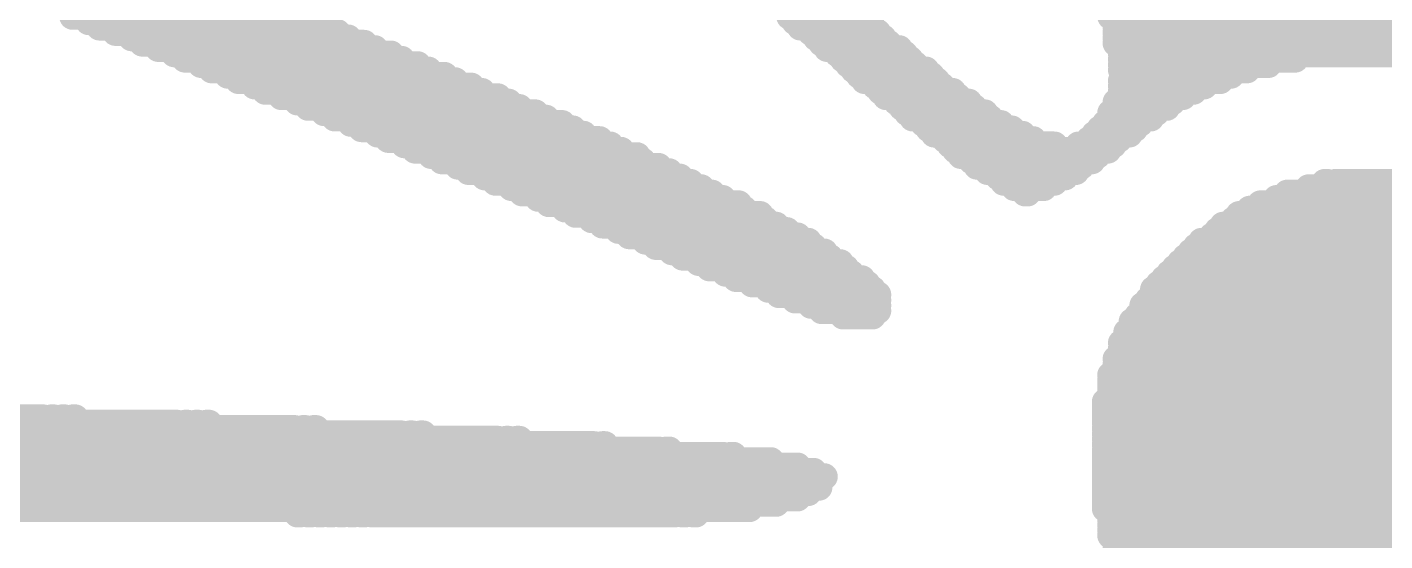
# Model space of a CAD drawing. Extents: x 0 to 127, y 0 to 167.
# Drawn here: x 46.934 to 49.512, y 101.793 to 102.768 of the extents above; entities that cross this region are included whole.
import ezdxf

# ---------------------------------------------------------------- set-up
doc = ezdxf.new("R2010")
doc.units = 0
doc.layers.add('2D_LINE_126', color=222, linetype='CONTINUOUS')

# ---------------------------------------------------------------- blocks, each defined once
blk = doc.blocks.new('SMOOTH_0$0508')
at = {"const_width": 0.0254}
blk.add_lwpolyline([(-0.0127, 0, 1), (0.0127, 0, 1)], format="xyb", close=True, dxfattribs=at)
blk = doc.blocks.new('DRAWING_3017')
at = {"layer": '2D_LINE_126', "const_width": 0.0508}
for points in [[(1.04648, 10.07872), (1.46812, 10.07872)], [(1.07696, 10.06856), (1.4986, 10.06856)], [(1.09728, 10.0584), (1.51892, 10.0584)], [(2.40792, 10.07872), (2.54508, 10.07872)], [(2.41808, 10.06856), (2.55524, 10.06856)], [(2.42824, 10.0584), (2.5654, 10.0584)], [(3.01752, 10.07872), (3.7846, 10.07872)], [(3.02768, 10.06856), (3.7846, 10.06856)], [(3.02768, 10.0584), (3.79476, 10.0584)], [(1.12776, 10.04824), (1.5494, 10.04824)], [(1.15824, 10.03808), (1.56972, 10.03808)], [(2.44856, 10.04824), (2.57556, 10.04824)], [(2.45872, 10.03808), (2.58572, 10.03808)], [(3.02768, 10.04824), (3.81508, 10.04824)], [(3.02768, 10.03808), (3.84556, 10.03808)], [(1.17856, 10.02792), (1.6002, 10.02792)], [(1.20904, 10.01776), (1.62052, 10.01776)], [(1.23952, 10.0076), (1.651, 10.0076)], [(2.46888, 10.02792), (2.59588, 10.02792)], [(2.47904, 10.01776), (2.6162, 10.01776)], [(2.49936, 10.0076), (2.62636, 10.0076)], [(3.02768, 10.02792), (3.99796, 10.02792)], [(3.03784, 10.01776), (3.9878, 10.01776)], [(3.03784, 10.0076), (3.99796, 10.0076)], [(1.25984, 9.99744), (1.67132, 9.99744)], [(1.29032, 9.98728), (1.7018, 9.98728)], [(2.50952, 9.99744), (2.63652, 9.99744)], [(2.51968, 9.98728), (2.64668, 9.98728)], [(3.03784, 9.99744), (3.36804, 9.99744)], [(3.03784, 9.98728), (3.31724, 9.98728)], [(1.31064, 9.97712), (1.72212, 9.97712)], [(1.34112, 9.96696), (1.7526, 9.96696)], [(1.36144, 9.9568), (1.77292, 9.9568)], [(2.52984, 9.97712), (2.667, 9.97712)], [(2.54, 9.96696), (2.67716, 9.96696)], [(2.55016, 9.9568), (2.68732, 9.9568)], [(3.03784, 9.97712), (3.2766, 9.97712)], [(3.03784, 9.9568), (3.2258, 9.9568)], [(3.048, 9.96696), (3.24612, 9.96696)], [(1.39192, 9.94664), (1.8034, 9.94664)], [(1.41224, 9.93648), (1.82372, 9.93648)], [(1.44272, 9.92632), (1.8542, 9.92632)], [(2.57048, 9.94664), (2.69748, 9.94664)], [(2.58064, 9.93648), (2.7178, 9.93648)], [(2.5908, 9.92632), (2.72796, 9.92632)], [(3.03784, 9.94664), (3.19532, 9.94664)], [(3.03784, 9.93648), (3.175, 9.93648)], [(3.03784, 9.92632), (3.15468, 9.92632)], [(1.4732, 9.91616), (1.87452, 9.91616)], [(1.49352, 9.906), (1.89484, 9.906)], [(2.61112, 9.91616), (2.74828, 9.91616)], [(2.62128, 9.906), (2.75844, 9.906)], [(3.02768, 9.91616), (3.13436, 9.91616)], [(3.02768, 9.906), (3.1242, 9.906)], [(1.524, 9.89584), (1.92532, 9.89584)], [(1.54432, 9.88568), (1.94564, 9.88568)], [(1.5748, 9.87552), (1.97612, 9.87552)], [(2.63144, 9.89584), (2.77876, 9.89584)], [(2.6416, 9.88568), (2.78892, 9.88568)], [(2.66192, 9.87552), (2.80924, 9.87552)], [(3.00736, 9.87552), (3.0734, 9.87552)], [(3.01752, 9.89584), (3.10388, 9.89584)], [(3.01752, 9.88568), (3.09372, 9.88568)], [(1.59512, 9.86536), (1.99644, 9.86536)], [(1.6256, 9.8552), (2.01676, 9.8552)], [(2.67208, 9.86536), (2.82956, 9.86536)], [(2.68224, 9.8552), (2.84988, 9.8552)], [(2.98704, 9.8552), (3.05308, 9.8552)], [(2.9972, 9.86536), (3.06324, 9.86536)], [(1.64592, 9.84504), (2.04724, 9.84504)], [(1.6764, 9.83488), (2.06756, 9.83488)], [(1.69672, 9.82472), (2.08788, 9.82472)], [(2.70256, 9.84504), (2.8702, 9.84504)], [(2.71272, 9.83488), (2.91084, 9.83488)], [(2.72288, 9.82472), (3.01244, 9.82472)], [(2.95656, 9.83488), (3.0226, 9.83488)], [(2.97688, 9.84504), (3.03276, 9.84504)], [(1.7272, 9.81456), (2.11836, 9.81456)], [(1.74752, 9.8044), (2.12852, 9.8044)], [(2.73304, 9.81456), (2.99212, 9.81456)], [(2.75336, 9.8044), (2.98196, 9.8044)], [(1.778, 9.79424), (2.159, 9.79424)], [(1.79832, 9.78408), (2.17932, 9.78408)], [(1.8288, 9.77392), (2.19964, 9.77392)], [(2.76352, 9.79424), (2.96164, 9.79424)], [(2.78384, 9.78408), (2.95148, 9.78408)], [(2.80416, 9.77392), (2.93116, 9.77392)], [(1.84912, 9.76376), (2.21996, 9.76376)], [(1.8796, 9.7536), (2.24028, 9.7536)], [(2.81432, 9.76376), (2.91084, 9.76376)], [(2.83464, 9.7536), (2.89052, 9.7536)], [(3.39344, 9.7536), (3.70332, 9.7536)], [(3.42392, 9.76376), (3.429, 9.76376)], [(3.44424, 9.76376), (3.64236, 9.76376)], [(1.89992, 9.74344), (2.2606, 9.74344)], [(1.9304, 9.73328), (2.28092, 9.73328)], [(1.95072, 9.72312), (2.3114, 9.72312)], [(2.85496, 9.74344), (2.86004, 9.74344)], [(3.302, 9.72312), (3.79476, 9.72312)], [(3.33248, 9.73328), (3.76428, 9.73328)], [(3.3528, 9.74344), (3.7338, 9.74344)], [(1.9812, 9.71296), (2.32156, 9.71296)], [(2.00152, 9.7028), (2.35204, 9.7028)], [(3.26136, 9.7028), (3.8354, 9.7028)], [(3.28168, 9.71296), (3.81508, 9.71296)], [(2.032, 9.69264), (2.3622, 9.69264)], [(2.05232, 9.68248), (2.38252, 9.68248)], [(2.0828, 9.67232), (2.40284, 9.67232)], [(3.22072, 9.67232), (3.87604, 9.67232)], [(3.23088, 9.68248), (3.86588, 9.68248)], [(3.2512, 9.69264), (3.84556, 9.69264)], [(2.10312, 9.66216), (2.42316, 9.66216)], [(2.1336, 9.652), (2.44348, 9.652)], [(3.19024, 9.652), (3.89636, 9.652)], [(3.21056, 9.66216), (3.8862, 9.66216)], [(2.15392, 9.64184), (2.45364, 9.64184)], [(2.1844, 9.63168), (2.47396, 9.63168)], [(2.20472, 9.62152), (2.48412, 9.62152)], [(3.15976, 9.62152), (3.92684, 9.62152)], [(3.16992, 9.63168), (3.91668, 9.63168)], [(3.18008, 9.64184), (3.90652, 9.64184)], [(2.2352, 9.61136), (2.50444, 9.61136)], [(2.25552, 9.6012), (2.5146, 9.6012)], [(2.286, 9.59104), (2.52476, 9.59104)], [(3.12928, 9.59104), (3.94716, 9.59104)], [(3.13944, 9.6012), (3.94716, 9.6012)], [(3.1496, 9.61136), (3.937, 9.61136)], [(2.30632, 9.58088), (2.54508, 9.58088)], [(2.3368, 9.57072), (2.55524, 9.57072)], [(3.10896, 9.57072), (3.96748, 9.57072)], [(3.11912, 9.58088), (3.95732, 9.58088)], [(2.36728, 9.56056), (2.5654, 9.56056)], [(2.3876, 9.5504), (2.57556, 9.5504)], [(2.41808, 9.54024), (2.57556, 9.54024)], [(3.08864, 9.54024), (3.9878, 9.54024)], [(3.0988, 9.56056), (3.96748, 9.56056)], [(3.0988, 9.5504), (3.97764, 9.5504)], [(2.44856, 9.53008), (2.57556, 9.53008)], [(2.46888, 9.51992), (2.57556, 9.51992)], [(3.07848, 9.53008), (3.9878, 9.53008)], [(3.07848, 9.51992), (3.9878, 9.51992)], [(2.50952, 9.50976), (2.5654, 9.50976)], [(3.05816, 9.4996), (3.99796, 9.4996)], [(3.05816, 9.48944), (4.00812, 9.48944)], [(3.06832, 9.50976), (3.99796, 9.50976)], [(3.048, 9.47928), (4.00812, 9.47928)], [(3.048, 9.46912), (4.00812, 9.46912)], [(3.03784, 9.45896), (4.01828, 9.45896)], [(3.03784, 9.4488), (4.01828, 9.4488)], [(3.03784, 9.43864), (4.01828, 9.43864)], [(3.02768, 9.42848), (4.01828, 9.42848)], [(3.02768, 9.41832), (4.02844, 9.41832)], [(3.01752, 9.398), (4.02844, 9.398)], [(3.01752, 9.38784), (4.02844, 9.38784)], [(3.02768, 9.40816), (4.02844, 9.40816)], [(3.01752, 9.37768), (4.0386, 9.37768)], [(3.01752, 9.36752), (4.0386, 9.36752)], [(3.00736, 9.3472), (4.0386, 9.3472)], [(3.00736, 9.33704), (4.0386, 9.33704)], [(3.01752, 9.35736), (4.0386, 9.35736)], [(0.508, 9.31672), (0.9906, 9.31672)], [(1.00584, 9.31672), (1.01092, 9.31672)], [(1.02616, 9.31672), (1.03124, 9.31672)], [(1.04648, 9.31672), (1.05156, 9.31672)], [(3.00736, 9.32688), (4.0386, 9.32688)], [(3.00736, 9.31672), (4.04876, 9.31672)], [(0.43688, 9.28624), (1.67132, 9.28624)], [(0.4572, 9.2964), (1.46812, 9.2964)], [(0.47752, 9.30656), (1.2446, 9.30656)], [(1.25984, 9.30656), (1.26492, 9.30656)], [(1.28016, 9.30656), (1.28524, 9.30656)], [(1.30048, 9.30656), (1.30556, 9.30656)], [(1.48336, 9.2964), (1.48844, 9.2964)], [(1.50368, 9.2964), (1.50876, 9.2964)], [(1.68656, 9.28624), (1.69164, 9.28624)], [(1.70688, 9.28624), (1.71196, 9.28624)], [(3.00736, 9.30656), (4.0386, 9.30656)], [(3.00736, 9.2964), (4.04876, 9.2964)], [(3.00736, 9.28624), (4.04876, 9.28624)], [(0.39624, 9.26592), (2.03708, 9.26592)], [(0.4064, 9.27608), (1.8542, 9.27608)], [(1.86944, 9.27608), (1.87452, 9.27608)], [(1.88976, 9.27608), (1.89484, 9.27608)], [(2.05232, 9.26592), (2.0574, 9.26592)], [(3.00736, 9.27608), (4.04876, 9.27608)], [(3.00736, 9.26592), (4.04876, 9.26592)], [(0.32512, 9.23544), (2.37236, 9.23544)], [(0.34544, 9.2456), (2.28092, 9.2456)], [(0.36576, 9.25576), (2.159, 9.25576)], [(2.17424, 9.25576), (2.17932, 9.25576)], [(2.29616, 9.2456), (2.30124, 9.2456)], [(3.00736, 9.25576), (4.04876, 9.25576)], [(3.00736, 9.2456), (4.04876, 9.2456)], [(3.00736, 9.23544), (4.04876, 9.23544)], [(0.26416, 9.20496), (2.47396, 9.20496)], [(0.28448, 9.21512), (2.45364, 9.21512)], [(0.3048, 9.22528), (2.42316, 9.22528)], [(3.00736, 9.22528), (4.04876, 9.22528)], [(3.00736, 9.21512), (4.04876, 9.21512)], [(3.00736, 9.20496), (4.04876, 9.20496)], [(0.22352, 9.18464), (2.4638, 9.18464)], [(0.24384, 9.1948), (2.4638, 9.1948)], [(3.00736, 9.1948), (4.04876, 9.1948)], [(3.00736, 9.18464), (4.0386, 9.18464)], [(0.1524, 9.15416), (2.38252, 9.15416)], [(0.18288, 9.16432), (2.42316, 9.16432)], [(0.19304, 9.17448), (2.44348, 9.17448)], [(3.00736, 9.17448), (4.04876, 9.17448)], [(3.00736, 9.16432), (4.0386, 9.16432)], [(3.00736, 9.15416), (4.0386, 9.15416)], [(0.14224, 9.144), (2.33172, 9.144)], [(1.4732, 9.13384), (1.47828, 9.13384)], [(1.49352, 9.13384), (1.4986, 9.13384)], [(1.51384, 9.13384), (1.51892, 9.13384)], [(1.53416, 9.13384), (1.53924, 9.13384)], [(1.55448, 9.13384), (1.55956, 9.13384)], [(1.5748, 9.13384), (1.57988, 9.13384)], [(1.59512, 9.13384), (1.6002, 9.13384)], [(1.61544, 9.13384), (2.18948, 9.13384)], [(2.20472, 9.13384), (2.2098, 9.13384)], [(2.22504, 9.13384), (2.23012, 9.13384)], [(3.00736, 9.144), (4.0386, 9.144)], [(3.01752, 9.13384), (4.0386, 9.13384)], [(3.01752, 9.12368), (4.0386, 9.12368)], [(3.01752, 9.11352), (4.02844, 9.11352)], [(3.01752, 9.10336), (4.02844, 9.10336)], [(3.01752, 9.0932), (4.02844, 9.0932)], [(3.02768, 9.08304), (4.02844, 9.08304)], [(3.02768, 9.07288), (4.01828, 9.07288)], [(3.02768, 9.06272), (4.01828, 9.06272)]]:
    blk.add_lwpolyline(points, dxfattribs=at)
at = {"layer": '2D_LINE_126'}
for p in [(1.04648, 10.07872), (1.07696, 10.06856), (1.09728, 10.0584), (1.46812, 10.07872), (1.4986, 10.06856), (1.51892, 10.0584), (2.40792, 10.07872), (2.41808, 10.06856), (2.42824, 10.0584), (2.54508, 10.07872), (2.55524, 10.06856), (2.5654, 10.0584), (3.01752, 10.07872), (3.02768, 10.06856), (3.02768, 10.0584), (1.12776, 10.04824), (1.15824, 10.03808), (1.5494, 10.04824), (1.56972, 10.03808), (2.44856, 10.04824), (2.45872, 10.03808), (2.57556, 10.04824), (2.58572, 10.03808), (3.02768, 10.04824), (3.02768, 10.03808), (1.17856, 10.02792), (1.20904, 10.01776), (1.23952, 10.0076), (1.6002, 10.02792), (1.62052, 10.01776), (1.651, 10.0076), (2.46888, 10.02792), (2.47904, 10.01776), (2.49936, 10.0076), (2.59588, 10.02792), (2.6162, 10.01776), (2.62636, 10.0076), (3.02768, 10.02792), (3.03784, 10.01776), (3.03784, 10.0076), (1.25984, 9.99744), (1.29032, 9.98728), (1.67132, 9.99744), (1.7018, 9.98728), (2.50952, 9.99744), (2.51968, 9.98728), (2.63652, 9.99744), (2.64668, 9.98728), (3.03784, 9.99744), (3.03784, 9.98728), (3.31724, 9.98728), (3.36804, 9.99744), (1.31064, 9.97712), (1.34112, 9.96696), (1.36144, 9.9568), (1.72212, 9.97712), (1.7526, 9.96696), (1.77292, 9.9568), (2.52984, 9.97712), (2.54, 9.96696), (2.55016, 9.9568), (2.667, 9.97712), (2.67716, 9.96696), (2.68732, 9.9568), (3.03784, 9.97712), (3.03784, 9.9568), (3.048, 9.96696), (3.2258, 9.9568), (3.24612, 9.96696), (3.2766, 9.97712), (1.39192, 9.94664), (1.41224, 9.93648), (1.44272, 9.92632), (1.8034, 9.94664), (1.82372, 9.93648), (1.8542, 9.92632), (2.57048, 9.94664), (2.58064, 9.93648), (2.5908, 9.92632), (2.69748, 9.94664), (2.7178, 9.93648), (2.72796, 9.92632), (3.03784, 9.94664), (3.03784, 9.93648), (3.03784, 9.92632), (3.15468, 9.92632), (3.175, 9.93648), (3.19532, 9.94664), (1.4732, 9.91616), (1.49352, 9.906), (1.87452, 9.91616), (1.89484, 9.906), (2.61112, 9.91616), (2.62128, 9.906), (2.74828, 9.91616), (2.75844, 9.906), (3.02768, 9.91616), (3.02768, 9.906), (3.1242, 9.906), (3.13436, 9.91616), (1.524, 9.89584), (1.54432, 9.88568), (1.5748, 9.87552), (1.92532, 9.89584), (1.94564, 9.88568), (1.97612, 9.87552), (2.63144, 9.89584), (2.6416, 9.88568), (2.66192, 9.87552), (2.77876, 9.89584), (2.78892, 9.88568), (2.80924, 9.87552), (3.00736, 9.87552), (3.01752, 9.89584), (3.01752, 9.88568), (3.0734, 9.87552), (3.09372, 9.88568), (3.10388, 9.89584), (1.59512, 9.86536), (1.6256, 9.8552), (1.99644, 9.86536), (2.01676, 9.8552), (2.67208, 9.86536), (2.68224, 9.8552), (2.82956, 9.86536), (2.84988, 9.8552), (2.98704, 9.8552), (2.9972, 9.86536), (3.05308, 9.8552), (3.06324, 9.86536), (1.64592, 9.84504), (1.6764, 9.83488), (1.69672, 9.82472), (2.04724, 9.84504), (2.06756, 9.83488), (2.08788, 9.82472), (2.70256, 9.84504), (2.71272, 9.83488), (2.72288, 9.82472), (2.8702, 9.84504), (2.91084, 9.83488), (2.95656, 9.83488), (2.97688, 9.84504), (3.01244, 9.82472), (3.0226, 9.83488), (3.03276, 9.84504), (1.7272, 9.81456), (1.74752, 9.8044), (2.11836, 9.81456), (2.12852, 9.8044), (2.73304, 9.81456), (2.75336, 9.8044), (2.98196, 9.8044), (2.99212, 9.81456), (1.778, 9.79424), (1.79832, 9.78408), (1.8288, 9.77392), (2.159, 9.79424), (2.17932, 9.78408), (2.19964, 9.77392), (2.76352, 9.79424), (2.78384, 9.78408), (2.80416, 9.77392), (2.93116, 9.77392), (2.95148, 9.78408), (2.96164, 9.79424), (1.84912, 9.76376), (1.8796, 9.7536), (2.21996, 9.76376), (2.24028, 9.7536), (2.81432, 9.76376), (2.83464, 9.7536), (2.89052, 9.7536), (2.91084, 9.76376), (3.39344, 9.7536), (3.42392, 9.76376), (3.429, 9.76376), (3.44424, 9.76376), (1.89992, 9.74344), (1.9304, 9.73328), (1.95072, 9.72312), (2.2606, 9.74344), (2.28092, 9.73328), (2.3114, 9.72312), (2.85496, 9.74344), (2.86004, 9.74344), (3.302, 9.72312), (3.33248, 9.73328), (3.3528, 9.74344), (1.9812, 9.71296), (2.00152, 9.7028), (2.32156, 9.71296), (2.35204, 9.7028), (3.26136, 9.7028), (3.28168, 9.71296), (2.032, 9.69264), (2.05232, 9.68248), (2.0828, 9.67232), (2.3622, 9.69264), (2.38252, 9.68248), (2.40284, 9.67232), (3.22072, 9.67232), (3.23088, 9.68248), (3.2512, 9.69264), (2.10312, 9.66216), (2.1336, 9.652), (2.42316, 9.66216), (2.44348, 9.652), (3.19024, 9.652), (3.21056, 9.66216), (2.15392, 9.64184), (2.1844, 9.63168), (2.20472, 9.62152), (2.45364, 9.64184), (2.47396, 9.63168), (2.48412, 9.62152), (3.15976, 9.62152), (3.16992, 9.63168), (3.18008, 9.64184), (2.2352, 9.61136), (2.25552, 9.6012), (2.286, 9.59104), (2.50444, 9.61136), (2.5146, 9.6012), (2.52476, 9.59104), (3.12928, 9.59104), (3.13944, 9.6012), (3.1496, 9.61136), (2.30632, 9.58088), (2.3368, 9.57072), (2.54508, 9.58088), (2.55524, 9.57072), (3.10896, 9.57072), (3.11912, 9.58088), (2.36728, 9.56056), (2.3876, 9.5504), (2.41808, 9.54024), (2.5654, 9.56056), (2.57556, 9.5504), (2.57556, 9.54024), (3.08864, 9.54024), (3.0988, 9.56056), (3.0988, 9.5504), (2.44856, 9.53008), (2.46888, 9.51992), (2.57556, 9.53008), (2.57556, 9.51992), (3.07848, 9.53008), (3.07848, 9.51992), (2.50952, 9.50976), (2.5654, 9.50976), (3.05816, 9.4996), (3.05816, 9.48944), (3.06832, 9.50976), (3.048, 9.47928), (3.048, 9.46912), (3.03784, 9.45896), (3.03784, 9.4488), (3.03784, 9.43864), (3.02768, 9.42848), (3.02768, 9.41832), (3.01752, 9.398), (3.01752, 9.38784), (3.02768, 9.40816), (3.01752, 9.37768), (3.01752, 9.36752), (3.00736, 9.3472), (3.00736, 9.33704), (3.01752, 9.35736), (0.9906, 9.31672), (1.00584, 9.31672), (1.01092, 9.31672), (1.02616, 9.31672), (1.03124, 9.31672), (1.04648, 9.31672), (1.05156, 9.31672), (3.00736, 9.32688), (3.00736, 9.31672), (1.2446, 9.30656), (1.25984, 9.30656), (1.26492, 9.30656), (1.28016, 9.30656), (1.28524, 9.30656), (1.30048, 9.30656), (1.30556, 9.30656), (1.46812, 9.2964), (1.48336, 9.2964), (1.48844, 9.2964), (1.50368, 9.2964), (1.50876, 9.2964), (1.67132, 9.28624), (1.68656, 9.28624), (1.69164, 9.28624), (1.70688, 9.28624), (1.71196, 9.28624), (3.00736, 9.30656), (3.00736, 9.2964), (3.00736, 9.28624), (1.8542, 9.27608), (1.86944, 9.27608), (1.87452, 9.27608), (1.88976, 9.27608), (1.89484, 9.27608), (2.03708, 9.26592), (2.05232, 9.26592), (2.0574, 9.26592), (3.00736, 9.27608), (3.00736, 9.26592), (2.159, 9.25576), (2.17424, 9.25576), (2.17932, 9.25576), (2.28092, 9.2456), (2.29616, 9.2456), (2.30124, 9.2456), (2.37236, 9.23544), (3.00736, 9.25576), (3.00736, 9.2456), (3.00736, 9.23544), (2.42316, 9.22528), (2.45364, 9.21512), (2.47396, 9.20496), (3.00736, 9.22528), (3.00736, 9.21512), (3.00736, 9.20496), (2.4638, 9.1948), (2.4638, 9.18464), (3.00736, 9.1948), (3.00736, 9.18464), (2.38252, 9.15416), (2.42316, 9.16432), (2.44348, 9.17448), (3.00736, 9.17448), (3.00736, 9.16432), (3.00736, 9.15416), (1.4732, 9.13384), (1.47828, 9.13384), (1.49352, 9.13384), (1.4986, 9.13384), (1.51384, 9.13384), (1.51892, 9.13384), (1.53416, 9.13384), (1.53924, 9.13384), (1.55448, 9.13384), (1.55956, 9.13384), (1.5748, 9.13384), (1.57988, 9.13384), (1.59512, 9.13384), (1.6002, 9.13384), (1.61544, 9.13384), (2.18948, 9.13384), (2.20472, 9.13384), (2.2098, 9.13384), (2.22504, 9.13384), (2.23012, 9.13384), (2.33172, 9.144), (3.00736, 9.144), (3.01752, 9.13384), (3.01752, 9.12368), (3.01752, 9.11352), (3.01752, 9.10336), (3.01752, 9.0932), (3.02768, 9.08304), (3.02768, 9.07288), (3.02768, 9.06272)]:
    blk.add_blockref('SMOOTH_0$0508', p, dxfattribs=at)

msp = doc.modelspace()

# ---------------------------------------------------------------- block references
msp.add_blockref('DRAWING_3017', (45.974, 92.71))

doc.saveas('drawing.dxf')
